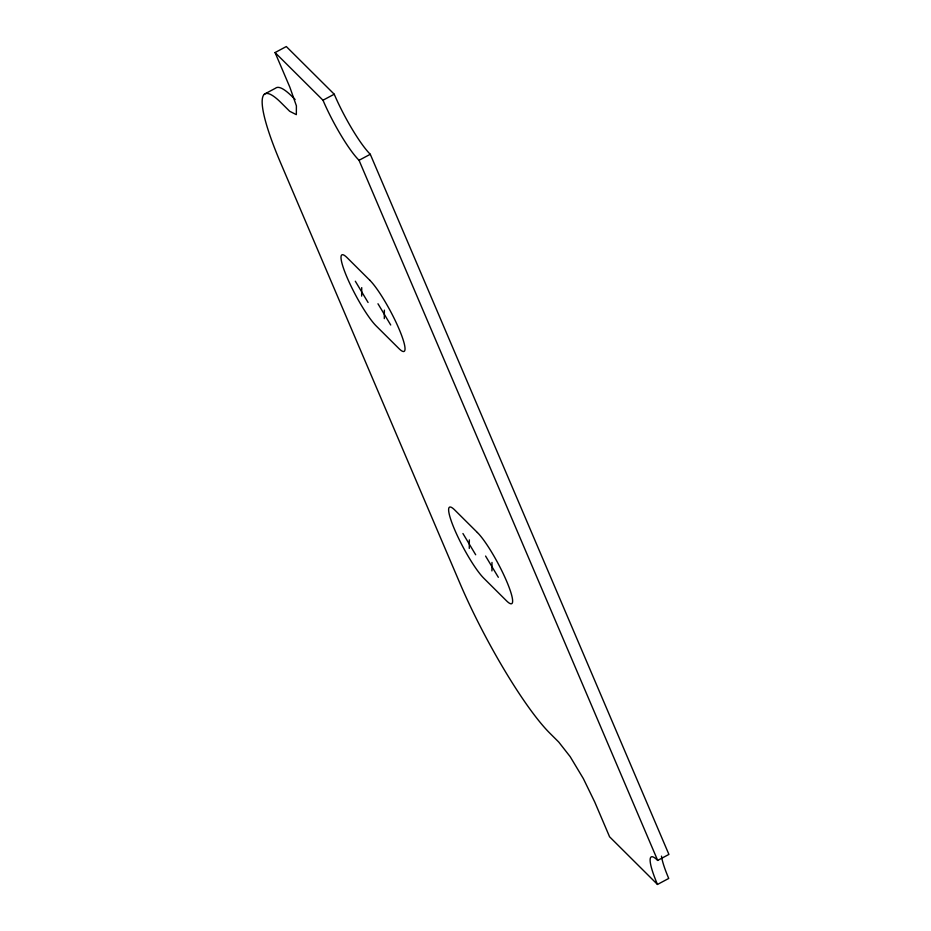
<?xml version="1.0" encoding="UTF-8"?>
<svg xmlns="http://www.w3.org/2000/svg" width="931" height="931" viewBox="0 0 931 931"><rect width="100%" height="100%" fill="white"/><g stroke="black" fill="none" stroke-linecap="round" stroke-linejoin="round"><path stroke-width="1.4" d="M361.659 296.105L361.728 287.609M384.305 318.623L384.375 310.128M469.282 548.406L469.34 539.91M491.929 570.924L491.987 562.429M657.484 884.45L609.572 836.783L594.769 802.091L583.376 778.653L570.179 756.67L558.716 742.03L550.023 733.372A129.2 21.215 61.9 0 1 459.891 583.202L280.534 162.704A129.2 21.215 61.9 0 1 280.987 102.631L289.681 111.278L296.337 114.653L296.407 105.866L289.867 87.246L275.064 52.555L286.306 46.55L334.229 94.217A51.682 8.484 61.9 0 0 370.282 154.278L668.912 854.414L657.67 860.419A51.682 8.484 61.9 0 0 657.484 884.45L668.726 878.445A51.682 8.484 61.9 0 1 661.499 856.136M264.346 94.194L275.588 88.177A129.2 21.215 61.9 0 1 292.218 96.626L295.127 99.501M275.064 52.555L322.987 100.222L334.229 94.217M657.67 860.419L359.04 160.295L370.282 154.278M377.974 303.762L390.717 325M355.328 281.232L368.071 302.47M485.586 556.063L498.329 577.301M462.94 533.533L475.683 554.771M359.04 160.295A51.682 8.484 61.9 0 1 322.987 100.222M369.77 280.219L347.123 257.689A41.988 6.901 61.9 0 0 346.972 277.217A41.988 6.901 61.9 0 0 376.264 326.025L398.91 348.543A41.988 6.901 61.9 0 0 399.062 329.015A41.988 6.901 61.9 0 0 369.77 280.219M477.382 532.509L454.735 509.99A41.988 6.901 61.9 0 0 454.584 529.506A41.988 6.901 61.9 0 0 483.887 578.314L506.534 600.844A41.988 6.901 61.9 0 0 506.673 581.316A41.988 6.901 61.9 0 0 477.382 532.509"/></g></svg>
